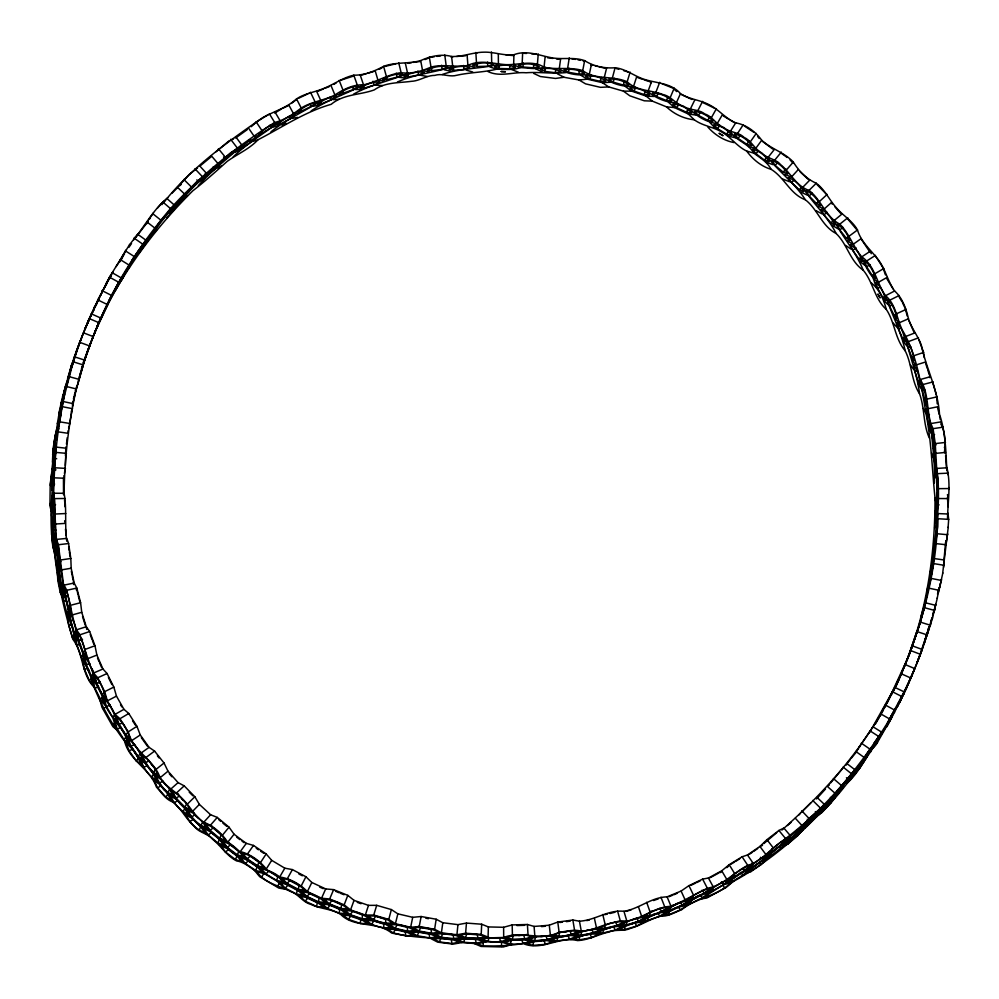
<?xml version="1.0" encoding="UTF-8"?>
<svg xmlns="http://www.w3.org/2000/svg" width="999" height="999" viewBox="0 0 999 999"><rect width="100%" height="100%" fill="white"/><g stroke="black" fill="none" stroke-linecap="round" stroke-linejoin="round"><path stroke-width="1.5" d="M612.724 922.664C602.035 924.987 592.519 930.731 581.306 931.23C573.938 928.933 566.52 931.68 559.103 932.167C541.383 941.645 521.84 930.106 503.683 937.474C466.208 938.423 428.583 940.833 391.683 933.066C376.748 920.753 354.345 928.471 340.447 914.197C331.044 908.715 320.217 908.965 310.701 904.32C302.572 902.159 298.576 894.043 290.622 891.545C279.108 885.626 264.797 883.303 256.893 871.79C250.237 867.856 244.53 862.037 236.576 860.926C226.661 855.756 221.266 846.153 212.799 839.46C207.717 833.253 199.076 832.854 194.231 826.373C186.114 819.168 181.643 808.99 172.964 802.11C165.547 799.487 161.551 792.494 156.406 787.037C149.95 768.606 129.196 760.651 124.6 741.171C111.876 724.412 102.098 706.605 94.018 687.112C81.119 674.125 83.691 653.358 72.777 639.16C62.213 603.046 53.734 566.695 53.197 528.721C53.471 490.484 53.784 451.923 61.039 414.26M63.049 599.65C56.818 564.485 55.994 528.733 53.784 493.231L64.098 493.294C66.958 509.103 64.548 525.299 66.758 541.208M936.338 504.82L936.7 518.643L937.599 506.718L936.937 498.101L936.338 504.82L939.085 504.87M165.122 200.762C192.32 167.083 227.447 141.945 262.675 117.682C273.851 111.339 286.738 107.917 296.516 98.913C304.97 93.344 314.747 92.258 323.801 88.399C334.041 84.403 342.844 77.597 353.796 75.187C364.26 75.387 374.488 71.204 383.604 66.359C395.741 61.776 408.341 64.123 420.704 60.589C430.169 56.281 441.371 53.596 451.598 56.481C462.674 56.955 472.764 52.298 483.653 52.185C493.906 51.723 503.459 55.944 513.936 54.708C527.147 49.6 540.047 55.932 552.847 57.967C563.486 59.578 574.125 56.893 584.64 60.627C593.506 66.346 604.645 68.606 615.097 67.745C626.023 68.943 634.04 76.061 644.08 79.271C656.38 83.367 671.166 82.78 680.469 93.606C689.535 99.55 700.311 99.838 709.527 104.945C719.093 109.778 725.611 118.606 735.726 122.865C746.216 124.713 755.606 131.668 761.713 140.247C771.403 149.238 784.302 152.235 793.318 162.075C798.813 170.929 806.58 179.121 816.283 183.229C825.236 189.972 829.395 200.25 836.775 208.242C843.356 215.946 852.372 220.754 857.492 229.97C861.325 243.082 872.489 251.211 879.794 261.85C885.826 271.016 888.186 281.918 894.629 290.971C902.459 298.027 906.168 308.716 908.478 318.756C911.463 328.321 917.931 335.814 921.278 345.067C926.223 368.619 938.036 389.91 939.51 414.285C945.628 432.417 945.903 451.635 946.84 470.641M54.645 554.083C48.726 528.533 51.561 501.461 53.209 475.399L53.621 485.976M64.098 493.294C64.598 456.918 68.856 420.766 77.148 385.302M545.092 57.043L544.068 67.17C532.342 59.778 518.643 65.097 506.018 64.648C493.394 63.874 480.282 59.266 467.919 65.41C455.432 67.707 443.381 63.736 431.006 67.095C421.753 71.179 411.251 74.201 401.111 72.665C387.724 74.376 376.598 82.068 363.511 84.84C353.209 84.353 343.319 89.423 334.915 94.967C323.976 100.574 311.763 101.448 301.248 108.029C293.244 114.086 284.54 120.105 274.675 122.465C236.338 146.653 201.011 174.937 170.479 208.591C140.31 244.256 114.448 283.816 96.878 327.285C119.493 275.899 153.184 230.145 192.832 190.797C204.708 181.568 215.946 171.478 227.173 161.388C237.35 154.071 249.263 149.113 258.067 139.723C282.267 127.285 304.782 111.826 331.193 104.321C343.631 93.931 359.94 95.142 374.338 89.873C385.377 82.005 398.851 83.067 411.351 81.319C419.68 81.019 426.436 75.312 434.815 75.387C442.195 72.952 449.188 77.373 456.605 75.3C469.817 72.328 483.366 72.452 496.528 69.206C504.532 69.156 512.624 70.479 520.329 67.595C528.284 67.932 536.276 69.73 544.068 67.17C557.017 70.205 569.954 66.521 582.729 70.617C595.866 80.395 612.874 75.275 627.172 81.806C637.062 91.321 651.398 89.922 663.174 94.593C671.228 96.241 675.374 104.071 683.279 106.056C689.809 110.802 698.376 108.841 704.745 113.923C712.612 116.446 716.096 124.638 723.788 127.497C729.72 132.855 738.348 131.743 744.08 137.412C751.673 140.809 754.482 149.276 761.85 152.972C767.145 158.841 775.711 158.641 780.768 164.798C790.621 172.765 796.178 186.101 809.028 190.397C821.428 199.862 825.536 216.87 839.834 224.138C849.375 233.654 853.084 246.678 861.762 256.855C875.074 265.859 876.635 283.266 885.539 295.704C895.841 304.208 896.752 318.431 902.159 329.77C917.045 354.882 921.278 384.902 925.961 413.461C931.418 441.346 932.104 469.867 935.014 498.014C935.139 552.971 927.184 608.453 907.042 659.952L916.795 631.543M934.39 482.954C935.276 463.074 932.042 443.369 930.818 423.576C926.622 409.041 928.683 392.619 920.266 379.52L930.169 376.773M941.095 424.712L940.971 421.865L930.818 423.576L933.054 428.671L935.264 443.593L936.662 468.431L936.875 493.331L934.664 528.109M948.039 506.743L947.452 497.265M499.225 68.506L494.655 66.883C501.323 64.773 509.053 64.273 515.472 67.37L509.69 68.756L499.225 68.506L499.238 65.784M383.791 927.896L383.828 924.063L373.039 920.691L366.333 920.616C372.964 926.135 382.13 928.546 390.659 927.634L385.302 924.112L373.139 920.603M385.651 923.226L385.689 919.392L374.9 916.008L368.194 915.933C374.825 921.465 383.991 923.875 392.52 922.951L387.162 919.442L375 915.933M76.224 644.155L64.91 594.967L58.367 544.73L56.506 539.398L66.771 538.399L68.606 543.543L70.817 558.466L71.191 568.244L74.188 583.041L76.811 588.061L80.594 602.697L81.743 612.3L86.289 626.723L89.685 631.543L94.98 645.716L96.891 655.082L102.934 668.98L107.068 673.513L113.836 687.087L116.471 696.116L123.938 709.327L128.784 713.498L136.938 726.323L140.26 734.964L149.076 747.352L154.583 751.086L164.036 763.011L167.994 771.191L178.072 782.617L184.191 785.851L194.842 796.752L199.388 804.395L210.602 814.734L217.27 817.419L229.021 827.172L234.078 834.227L240.16 838.848L246.316 843.356L253.484 845.429L266.171 853.933L271.703 860.351L284.815 868.181L292.407 869.592L305.919 876.747L311.825 882.479L325.686 888.923L333.629 889.634L347.802 895.354L354.033 900.374L368.481 905.369L376.698 905.331L391.383 909.577L397.852 913.835L412.724 917.319L421.141 916.52L436.176 919.23L442.794 922.726L457.942 924.649L466.458 923.076L481.68 924.225L488.374 926.935L503.621 927.284L512.175 924.924L527.41 924.487L534.09 926.423L541.695 925.873L549.275 925.199L557.779 922.052L572.864 920.042L579.445 921.19L581.306 931.23C565.746 936.5 549.462 939.959 533.016 941.258C516.858 945.678 499.875 946.065 483.179 946.053L483.241 940.958M501.498 946.478L501.548 941.383M509.69 68.756L509.727 66.034M51.936 490.197L54.321 457.092L55.944 447.09L66.221 448.214L65.522 452.435M624.737 929.607L636.788 926.036L643.531 922.214C635.039 921.902 626.785 925.374 619.417 929.37L624.737 929.607L624.825 925.761C654.033 917.269 680.331 901.885 707.354 888.223C723.164 885.601 733.89 872.314 747.764 865.359C760.539 861.737 768.943 850.624 779.382 843.181C822.477 812.187 857.267 770.429 885.738 725.624M626.598 924.924L638.648 921.353L645.391 917.544C636.9 917.232 628.646 920.703 621.278 924.687L626.598 924.924L626.685 921.09C642.394 918.693 654.932 906.742 671.028 906.33L667.095 896.852C651.41 897.152 639.21 908.865 623.95 911.3C608.204 909.515 594.954 920.466 579.445 921.19M51.636 534.415L51.936 526.298L53.147 530.631L54.296 551.148L52.81 546.84L51.636 534.415L54.058 534.715M53.496 529.732L53.796 521.615L55.007 525.949L56.156 546.478L54.67 542.17L53.496 529.732L55.919 530.044M946.602 468.668L945.603 455.569M68.057 430.731L67.982 433.279L57.755 431.805L57.93 426.523L62.413 404.358L61.975 408.579M68.731 426.698L68.681 428.583L69.156 426.198M488.374 926.935L488.074 937.112L481.206 934.39L465.621 933.228L456.918 934.777L441.421 932.804L432.754 933.953L417.37 931.193L408.778 931.942L393.544 928.383L385.052 928.745M513.936 54.708L513.636 64.885L520.329 67.595M911.862 647.414L910.576 650.799L917.232 631.405L908.903 655.282C920.229 625.711 928.383 594.605 932.167 563.211C935.601 531.88 941.458 499.75 936.662 468.431L946.952 467.782C950.986 484.265 947.826 501.535 947.527 518.294M932.579 617.857L927.172 634.902L917.344 631.705C929.632 593.606 937.499 553.546 937.736 513.573L948.051 513.998L948.688 519.355L948.088 527.497M54.92 444.118L57.492 423.164M943.83 562.924L943.668 567.182M942.656 573.339L948.263 527.047M481.206 934.39L481.68 924.225M522.19 62.925L522.664 52.747M53.347 517.657L52.997 525.774L51.536 515.209L51.96 500.849L53.034 511.426M65.41 465.497L65.784 452.997L65.397 455.344M52.935 485.452L50.362 485.389L52.073 469.006M53.584 470.554L55.682 450.012L54.071 474.887L53.584 470.554L55.981 469.842M58.354 424.637L58.179 428.896L64.635 393.968M360.389 923.463L348.426 919.33L343.244 915.246C351.785 915.196 360.527 918.106 367.17 923.513L360.389 923.463L360.614 919.629L350.637 916.183L348.589 914.597M362.25 918.793L350.287 914.659L345.105 910.576C353.646 910.514 362.387 913.436 369.031 918.83L362.25 918.793L362.475 914.959L351.873 911.026M523.014 67.02L518.456 65.135C525.224 63.287 532.979 63.262 539.235 66.683L533.466 67.807L523.014 67.02L523.251 62.949M53.184 504.295L53.821 496.178L54.695 500.524L54.858 521.103L53.709 516.77L53.184 504.295L55.582 504.72M948.7 489.435L948.825 487.524M533.466 67.807L533.653 65.097M51.886 469.455L55.107 443.668M53.571 465.222L53.821 454.695L52.522 462.787L54.845 463.449M603.059 932.991L615.297 930.044L622.127 926.548C613.648 925.711 605.182 928.733 597.652 932.442L603.059 932.991L603.334 929.157L602.697 929.095M604.919 928.321L617.157 925.374L623.988 921.877C615.509 921.041 607.042 924.063 599.512 927.759L604.919 928.321L605.194 924.487M71.978 410.139L69.406 425M465.621 933.228L466.458 923.076M537.412 64.061L538.249 53.921M60.115 413.261L60.552 409.041M53.609 492.207L52.922 500.337L52.098 495.991M63.511 494.792L63.449 477.847M457.942 924.649L456.918 934.777L463.761 937.899M66.458 444.093L67.233 437.662M339.235 913.211L327.497 908.466L322.427 904.07C330.981 904.407 339.51 907.866 345.904 913.561L339.235 913.211L339.648 909.377L329.233 904.907M341.096 908.528L329.358 903.795L324.288 899.4C332.842 899.724 341.371 903.183 347.764 908.878L341.096 908.528L341.508 904.707L331.094 900.236M927.047 592.832L927.596 587.799M929.457 583.129L928.908 588.161L939.023 590.334L942.831 572.889M947.701 514.885L947.914 512.974M54.033 442.17L55.657 434.115L52.722 458.841L53.247 448.339M57.318 423.613L61.089 402.872M58.941 428.833L56.493 429.308L56.319 433.578L62.949 398.201M939.31 587.737L937.199 598.301M939.959 584.24L939.597 587.462L941.545 579.457M544.892 71.391L540.347 69.231C547.202 67.657 554.957 68.119 561.026 71.866L555.294 72.715L544.892 71.391L545.342 67.345M64.46 473.489L65.185 467.807M947.639 519.418L947.939 516.933L948.201 519.143M555.294 72.715L555.781 68.669M579.22 939.872L591.608 937.574L598.526 934.39C590.097 933.041 581.43 935.588 573.763 938.998L579.22 939.872L579.695 936.063L582.017 935.651M581.081 935.201L593.468 932.891L600.387 929.719C591.957 928.371 583.291 930.906 575.624 934.327L581.081 935.201L581.555 931.38L585.039 930.768M56.606 439.885L57.517 429.433L55.894 437.487M53.222 471.441L52.21 479.557L51.723 475.224M442.794 922.726L441.421 932.804L434.615 929.282L419.23 926.51L410.639 927.272L395.404 923.713L386.913 924.075L371.878 919.729L363.486 919.717L348.701 914.609L340.447 914.197M560.601 59.016L559.228 69.093C568.106 74.338 579.133 75.862 589.285 74.5L591.371 64.548M59.765 408.953L59.266 413.161L64.81 388.898M61.626 404.283L61.126 408.491L71.291 369.28M938.523 592.22L939.023 588.011L937.512 594.118M51.636 473.926L50.2 483.891L49.95 505.869L51.211 511.188M947.626 533.703L946.328 541.808M434.615 929.282L436.176 919.23M567.694 67.92L569.255 57.867M316.646 906.493L305.17 901.16L300.237 896.478C308.778 897.202 317.07 901.185 323.189 907.154L316.646 906.493L317.245 902.696L307.667 898.238L305.719 896.428M318.506 901.822L307.03 896.478L302.098 891.795C310.639 892.519 318.931 896.503 325.05 902.472L318.506 901.822L319.106 898.026L309.528 893.568L307.58 891.745M65.897 388.361L66.671 384.215M568.506 72.265L563.998 69.83C570.916 68.531 578.633 69.493 584.515 73.526L578.821 74.113L568.506 72.265L569.168 68.244M564.797 936.338L558.541 937.112L551.51 939.697L557.03 940.896L557.679 937.099L561.201 936.662M558.891 936.213L559.54 932.429L572.889 930.768L578.371 931.705C570.716 935.214 561.65 937.437 553.371 935.027L560.402 932.429L566.658 931.655M55.932 446.078L54.583 454.17L54.421 449.862M578.821 74.113L579.532 70.105M65.622 449.712L66.184 446.615M77.972 382.592L77.622 384.415L83.242 364.685L81.456 370.13M62.775 398.651L65.534 386.051L72.103 364.385M65.285 388.324L66.096 384.19M69.618 373.514L66.421 386.488L76.448 389.011L84.678 360.115L74.838 356.918L72.877 363.761M67.145 383.641L67.957 379.52M419.23 926.51L421.141 916.52M582.729 70.617L584.64 60.627M933.491 612.275L933.89 610.164M943.905 560.914L945.566 542.332M932.404 618.306L937.374 597.852M56.069 431.206L53.059 448.788L52.46 461.775M55.894 436.476L57.93 426.523M930.156 572.989L932.167 563.211M932.017 568.319L934.028 558.541L944.255 560.014L943.668 562.862M296.416 894.018L285.227 888.086L280.457 883.116C288.948 884.24 296.99 888.735 302.822 894.954L296.416 894.018L297.202 890.246L287.862 885.301L285.976 883.366M298.276 889.335L287.088 883.416L282.317 878.446C290.809 879.57 298.851 884.065 304.683 890.284L298.276 889.335L299.063 885.564L289.722 880.631L287.837 878.695M412.724 917.319L410.639 927.272L417.37 931.193M72.328 404.033L72.865 401.511M934.053 612.3L934.864 608.179L933.466 613.011M590.059 78.971L585.601 76.274C592.582 75.275 600.237 76.711 605.918 81.019L600.274 81.356L590.059 78.971L590.946 75M534.315 941.607L527.272 943.868L532.817 945.379L533.653 941.632L540.609 941.145M536.176 936.925L529.133 939.185L534.677 940.708L535.514 936.95L542.469 936.475M58.604 417.033L59.053 415.147M600.274 81.356L601.198 77.398M60.914 403.321L65.534 386.051M73.439 399.001L74.038 396.491M58.691 416.046L61.139 406.156M60.552 411.363L62.999 401.486L73.102 403.658L72.415 406.431M397.852 913.835L395.404 923.713L388.773 919.392L373.738 915.059L365.347 915.034L350.562 909.927L342.307 909.527L327.797 903.658L319.692 902.884L305.507 896.29L297.565 895.141M606.605 68.107L604.17 77.984C612.499 84.053 623.276 86.925 633.528 86.451L636.663 76.786M927.272 632.729L926.185 636.788M929.132 628.059L924.562 642.644M71.291 411.85L71.878 409.528M276.735 880.456L265.871 873.963L261.263 868.718C269.705 870.241 277.435 875.224 282.992 881.692L276.735 880.456L277.71 876.722L268.082 870.691M72.502 405.157L76.199 388.711L75.524 391.021M388.773 919.392L391.383 909.577M612.487 77.572L615.097 67.745M67.57 378.633L71.766 364.423M72.977 361.588L69.256 374.413M72.49 363.786L79.833 342.37L89.548 345.916L93.107 336.538L83.454 332.829L71.116 366.258M74.338 395.229L74.9 393.194M78.309 381.056L81.131 371.141M924.674 641.42L926.348 635.839M927.671 632.704L926.535 636.75M62.537 396.815L63.049 394.942M64.398 392.145L64.91 390.272M510.364 943.993L511.388 940.284L524.487 939.847L530.044 941.42C522.102 944.342 512.774 945.466 504.807 942.144L511.875 940.209L518.181 940.084M513.736 935.539L506.668 937.462L512.225 939.322L513.249 935.601L520.042 935.414M930.544 622.976L931.78 618.481M930.718 622.539L932.129 617.594M935.239 606.231L935.763 604.345M613.236 82.155L608.841 79.208C615.871 78.496 623.426 80.42 628.883 84.99L623.314 85.065L613.236 82.155L614.323 78.234M64.56 391.158L67.395 381.381M75.387 390.946L76.985 385.452M623.314 85.065L624.45 81.156M920.916 617.095L923.713 607.479M922.776 612.424L925.574 602.809L935.601 605.332L932.754 615.122M69.431 373.963L77.273 349.613M71.116 369.73L73.464 361.913L83.354 364.947M79.371 376.835L81.069 371.066M926.685 634.59L928.858 627.21M927.721 631.243L929.033 626.76M930.106 624.475L928.196 630.806M930.893 622.09L922.701 647.327M67.033 382.267L67.607 380.407M68.894 377.597L69.468 375.736M373.738 915.059L376.698 905.331M627.172 81.806L630.132 72.09M932.542 616.083L933.116 614.223M255.819 870.529L245.304 863.486L240.871 857.966C249.226 859.914 256.631 865.359 261.9 872.04L255.819 870.529L256.968 866.845L248.189 860.976L246.441 858.828M257.68 865.846L247.165 858.815L242.732 853.296C251.086 855.244 258.491 860.688 263.761 867.369L257.68 865.846L258.828 862.174L249.513 855.644M71.366 367.545L71.965 365.696M930.057 626.123L930.643 624.275M368.481 905.369L365.347 915.034L371.878 919.729M487.887 941.395L489.085 937.724L502.022 937.899L507.579 939.797C499.512 942.419 490.109 942.956 482.317 939.21L489.385 937.611M77.31 348.876L86.276 325.674M79.171 344.205L79.483 343.256M918.818 657.904L919.13 656.967M920.991 652.297L920.678 653.234L923.064 646.428M69.743 371.266L75.412 354.295M81.456 368.868L82.817 364.797M81.493 369.63L91.246 341.208L83.329 362.35M915.484 636.375L918.655 626.873M921.503 650.099L926.223 635.963M634.24 91.159L629.919 87.949C636.987 87.55 644.405 89.947 649.637 94.755L644.155 94.58L634.24 91.159L635.539 87.3M72.627 362.475L73.264 360.639M74.488 357.804L75.125 355.969M644.155 94.58L645.504 90.747M925.024 640.534L925.673 638.686M73.551 358.966L79.733 342.182M87.687 350.587L83.292 363.374L95.867 329.545M84.078 361.613L89.585 345.704L88.299 349.076M921.203 651.111L916.695 663.661L922.489 648.513M924.737 642.207L919.704 656.131M91.221 341.471L98.901 322.452L92.52 338.037M910.788 650.349L903.108 669.367L909.59 653.546M78.996 344.293L82.305 335.689M917.731 660.913L920.316 654.12M75.799 352.659L76.473 350.824M77.66 347.977L78.334 346.154M354.033 900.374L350.562 909.927L344.168 904.844L329.658 898.988L321.553 898.213L307.367 891.608L299.425 890.471L285.602 883.153L277.847 881.655L264.423 873.638L256.88 871.79M651.448 81.893L647.976 91.446C655.694 98.252 666.046 102.447 676.323 102.897L680.469 93.606M235.552 859.59L225.424 852.022L221.191 846.24C229.433 848.613 236.476 854.495 241.458 861.375L235.552 859.59L236.875 855.981L228.421 849.662L226.748 847.414M237.412 854.919L227.285 847.352L223.052 841.57C231.293 843.93 238.336 849.812 243.319 856.692L237.412 854.919L238.736 851.298L230.282 844.992L228.609 842.731M918.556 658.99L922.177 649.45L912.462 645.903M347.802 895.354L344.168 904.844L341.508 904.707M656.068 91.783L659.715 82.293M463.573 942.257L476.173 943.193L483.241 941.645C475.462 938.011 466.308 937.899 458.029 939.747L463.573 942.257L464.947 938.66L475.462 939.447L478.234 938.86M465.434 937.574L466.808 933.978L477.322 934.764L478.034 938.523L485.102 936.962C477.322 933.341 468.169 933.228 459.89 935.076L465.434 937.574L478.034 938.523M80.082 341.283L80.444 340.372M917.844 660.801L918.206 659.877M904.295 666.945L910.763 650.611L920.416 654.32L913.885 670.816M656.73 96.603L652.509 93.144C659.59 93.057 666.845 95.916 671.852 100.961L666.47 100.537L656.73 96.603L658.241 92.82M85.115 328.833L85.852 327.035M86.613 325.05L87.712 322.352M666.47 100.537L668.006 96.766M912.449 674.138L913.536 671.44M914.31 669.467L915.047 667.657M84.59 329.907L89.211 318.569L98.739 322.615L100.812 318.069L91.359 313.861L88.474 320.379M82.555 335.027L94.543 306.868M94.006 334.228L98.739 322.615M92.145 338.898L98.951 322.739M887.075 703.071L908.016 657.592M906.155 662.275L899.862 677.297M912.799 673.251L917.606 661.463M903.745 694.305L914.06 670.379M217.869 843.006L208.142 834.939L204.121 828.908C212.238 831.692 218.893 837.986 223.576 845.054L217.869 843.006L219.368 839.46L210.777 832.005M219.73 838.336L210.002 830.256L205.981 824.225C214.098 827.022 220.754 833.303 225.437 840.371L219.73 838.336L221.229 834.789L213.124 828.046L211.526 825.698M911.288 677.035L911.675 676.123M329.658 898.988L333.629 889.634M670.242 97.515L674.213 88.162M898.051 681.793L903.271 669.205L901.21 673.751L910.663 677.959L913.148 672.352M90.996 314.76L91.783 312.974M89.136 319.43L90.285 316.758M441.208 937.237L453.758 938.835L460.801 937.599C453.221 933.578 444.068 932.904 435.714 934.415L441.208 937.237L442.769 933.715L453.234 935.039L455.994 934.589M439.348 941.907L440.909 938.386L451.373 939.722L451.898 943.506L458.941 942.269C451.361 938.248 442.207 937.574 433.853 939.085L439.348 941.907L451.898 943.506M909.152 681.743L901.086 698.476M906.505 688.199L907.292 686.413M100.212 319.555L107.467 304.358L98.776 322.939M325.686 888.923L321.553 898.213L327.797 903.658M87 324.138L89.848 317.645M909.964 679.944L911.625 675.936M910.938 677.921L908.016 684.415M95.017 331.968L107.742 304.757M897.052 683.353L901.373 673.563L892.694 692.132L893.568 690.571M92.87 311.101L85.489 327.922L88.424 321.428M96.366 303.721L92.507 311.988M87.637 323.214L90.36 317.195M93.694 310.165L94.505 308.391M896.228 685.264L899.35 678.433M896.24 685.838L897.489 683.104M903.795 692.782L904.607 691.008M907.292 685.401L910.663 677.959M902.746 695.679L899.225 703.146L901.235 699.462M905.431 690.072L914.659 668.568L905.131 664.535M676.935 107.83L672.814 104.121C679.907 104.346 686.95 107.667 691.733 112.912L686.45 112.25L676.935 107.83L678.646 104.133M129.67 244.43L109.478 277.16L94.368 307.317M95.042 307.255L96.666 303.833M105.307 309.128L121.329 277.959L112.363 272.814L103.946 288.586M686.45 112.25L688.199 108.566M896.215 707.916L907.467 684.952M894.355 712.587L905.606 689.622M90.822 316.221L94.143 309.29M892.981 692.045L895.579 686.613M903.92 693.855L897.914 705.781M894.28 689.173L896.515 684.515M200.949 825.499L202.635 822.027L193.169 813.149L187.874 810.664C191.87 818.144 198.239 825.062 206.443 827.784L202.46 821.715M199.088 830.169L200.774 826.697L191.308 817.831L186.014 815.334C190.01 822.814 196.378 829.744 204.583 832.454L200.599 826.385L195.916 822.14M909.877 679.732L910.301 678.845M101.886 291.608L102.735 289.86M100.025 296.291L103.047 290.409M311.825 882.479L307.367 891.608C300.075 884.053 290.147 878.521 279.708 876.972C271.366 870.191 260.789 868.793 252.21 862.824C243.144 857.005 237.425 847.564 227.772 842.219C221.915 833.578 213.661 825.861 203.746 822.264C194.43 816.033 189.86 805.956 182.093 798.388C175.087 790.983 165.747 786.688 160.127 777.697C153.671 759.265 132.917 751.298 128.322 731.817L136.938 726.323M694.655 100.212L690.184 109.341C697.24 116.796 706.98 122.228 717.195 123.639L722.302 114.848M899.275 701.96L900.124 700.212M897.414 706.63L898.263 704.882M891.145 694.917L887.362 702.334M892.219 716.508L876.335 744.367L872.964 748.338M419.018 931.018L431.468 933.266L438.461 932.354C431.106 927.959 422.003 926.71 413.561 927.871L419.018 931.018L420.741 927.572L431.131 929.445L433.866 929.12M417.157 935.701L429.607 937.936L436.6 937.025C429.245 932.629 420.142 931.393 411.7 932.554L417.157 935.701L418.881 932.254L429.27 934.115L432.005 933.79M894.917 709.153L891.108 716.458L893.406 712.936M892.169 715.559L893.056 713.823M886.862 726.81L894.53 712.15M301.286 885.788L305.919 876.747M697.964 110.402L702.584 101.349M97.053 301.698L99.063 298.014M104.121 288.137L96.004 304.608L98.514 300.075M114.823 291.496L132.23 261.114L146.004 240.235L137.612 234.203L129.495 244.88M900.773 698.176L904.145 691.882L894.842 687.362L870.067 731.668M879.994 715.958L881.118 713.798L872.302 728.234M880.156 716.008L883.478 709.665L880.693 713.86L889.659 719.005L896.39 707.467M897.901 703.683L901.635 696.428L892.407 691.745M896.041 708.366L900.973 699.188M107.979 280.944L110.901 275.362L105.619 284.353M698.526 115.447L694.505 111.488C701.598 112.05 708.416 115.809 712.949 121.254L707.791 120.355L698.526 115.447L700.424 111.838M898.076 703.234L885.564 726.073M883.878 730.306L892.532 714.66M707.791 120.355L709.727 116.771M112 273.701L112.924 271.99M120.729 279.458L129.645 265.147L119.031 282.705M887.224 724.5L891.083 717.22L888.735 720.716M103.759 289.023L107.268 282.729M186.363 803.308L190.122 809.615L184.852 807.092L186.701 803.708L181.905 798.825M182.992 811.762L184.84 808.378L175.674 798.95L170.604 796.24C174.313 803.845 180.22 811.138 188.262 814.285L184.503 807.979L180.045 803.508M879.432 717.032L875.286 724.263M884.19 708.353L885.626 705.719M884.889 706.855L886.75 703.458M892.719 691.608L883.054 709.702L884.053 708.204M95.654 305.507L97.203 302.697M899.774 701.098L902.284 696.565M109.603 300.075L107.168 304.458L97.865 299.937L101.236 293.644M891.158 695.329L892.369 693.131M287.462 878.471L292.407 869.592M711.463 117.557L716.42 108.666M882.292 731.368L878.196 738.511L880.781 735.152M395.179 928.296L407.505 931.168L414.448 930.581C407.305 925.836 398.289 924.025 389.797 924.824L395.179 928.296L397.065 924.937L407.355 927.334L410.065 927.134M393.319 932.966L405.644 935.851L412.587 935.264C405.444 930.506 396.428 928.695 387.937 929.507L393.319 932.966L395.204 929.607L405.494 932.017L408.204 931.817M869.13 732.829L870.341 730.719L858.803 747.689L860.052 746.34M119.905 261.8L122.552 257.492M524.3 944.018C542.182 950.798 559.515 936.088 577.584 940.583C588.798 940.084 598.314 934.34 609.003 932.017C616.033 928.933 623.676 931.755 630.606 928.321C641.183 925.349 650.199 918.768 660.988 916.12C668.481 916.607 674.862 912.224 681.63 909.739C696.453 897.577 717.032 896.478 730.856 882.791C762.699 865.783 791.096 842.931 816.345 817.045C842.969 793.243 862.774 762.324 881.692 732.18L872.914 726.723C848.101 765.821 816.433 799.537 781.905 830.069M870.479 752.06L884.053 729.857M284.815 868.181L279.708 876.972L285.602 883.153M98.876 299.176L99.376 298.326M126.036 250.062L121.903 257.18L124.538 253.846M717.694 128.784L713.81 124.6C720.866 125.487 727.422 129.67 731.718 135.29L726.698 134.166L717.694 128.784L719.779 125.287M875.973 741.758L876.972 740.097M874.113 746.44L878.246 739.322L864.247 759.914L867.107 756.73M261.538 877.222L264.173 872.876L266.171 874.075M277.297 886.637L279.932 882.292M167.77 792.507L169.768 789.222L160.926 779.257L156.106 776.335C159.503 784.065 164.947 791.67 172.79 795.254L169.268 788.723M167.407 793.393L170.929 799.937L165.909 797.177L167.907 793.893L163.199 788.698M726.698 134.166L728.82 130.694M870.479 748.276L866.108 755.232L872.514 746.94M116.096 266.633L121.291 258.828M891.545 717.607L889.247 721.141M138.824 253.359L158.891 224.738L174.575 205.319L166.858 198.451C154.233 209.003 146.016 223.739 136.064 236.651M271.703 860.351L266.283 868.955C259.703 860.813 250.537 854.12 240.297 851.573L246.316 843.356M735.726 122.865L730.319 131.468C736.126 140.984 748.526 143.169 753.833 153.134C760.214 157.904 767.357 162 771.141 169.331C784.515 177.46 790.122 194.181 805.306 199.75C817.706 209.216 821.815 226.211 836.113 233.479C847.377 244.193 850.037 261.276 863.211 270.18C873.188 282.018 874.5 298.988 886.313 309.415C894.867 322.24 894.954 338.973 905.169 350.774C912.149 364.435 911.163 380.819 919.555 393.806C924.874 408.116 922.951 424.088 929.332 438.024M373.489 919.717L375.537 916.458M371.628 924.387L373.676 921.128M133.891 239.772L135.901 236.588L133.704 238.998M135.926 237.213L148.189 221.328M870.653 751.623C863.248 762.237 857.13 774.063 847.464 782.891M861.837 763.024L866.245 756.093L851.16 775.923L858.104 768.019M859.977 767.707L864.385 760.776L849.3 780.594L859.977 767.707L857.804 766.683M260.602 862.437L266.171 853.933M737.699 133.217L743.268 124.7M109.078 279.283L110.265 277.485M887.799 723.688L890.671 719.342M116.683 286.825L119.468 282.63M846.29 765.059L847.464 763.311M874.025 743.156L880.107 734.652M738.136 138.474L734.39 134.053C741.408 135.29 747.677 139.872 751.723 145.654L746.852 144.306L738.136 138.474L740.409 135.09M153.446 772.452L155.607 769.267L147.115 758.79L142.557 755.669C145.642 763.498 150.599 771.403 158.217 775.411L154.945 768.668L150.986 763.76M151.586 777.122L153.746 773.938L145.255 763.473L140.697 760.339C143.781 768.169 148.739 776.073 156.356 780.082L153.084 773.338L149.126 768.443M746.852 144.306L749.15 140.946M146.853 223.664L148.277 221.603M842.706 788.361L835.251 795.853L855.082 769.879L846.902 763.548M128.871 247.377L131.531 243.544M110.852 276.586L111.426 275.774M350.287 914.659L352.497 911.513M348.426 919.33L350.637 916.183M247.615 853.745L253.484 845.429M750.399 141.708L756.268 133.404M153.459 212.924L148.776 219.655L150.387 218.144M848.563 778.895L853.233 772.165L837.112 791.171L848.563 778.895L846.428 777.759M761.713 140.247L755.694 148.464L748.538 146.391M851.26 758.291L856.692 751.673M166.758 217.944L189.286 191.371L206.718 173.589L199.763 165.971M830.644 782.916L842.532 768.568M161.9 204.645L164.897 200.649L163.162 202.048M756.068 153.821L752.472 149.176C759.415 150.762 765.371 155.719 769.168 161.651L764.46 160.09L756.068 153.821L758.516 150.562M816.345 817.045L844.392 784.128M138.212 756.318L130.906 746.053L128.122 738.96C135.102 743.843 139.56 751.698 142.732 759.477L138.212 756.318L140.522 753.246L134.078 743.83M136.351 760.988L129.046 750.736L126.261 743.631C133.242 748.526 137.7 756.368 140.871 764.148L136.351 760.988L138.661 757.916L132.218 748.513M764.46 160.09L766.945 156.855M166.508 199.35L167.682 197.827M830.606 803.346L835.539 796.827L818.418 814.959L822.052 812.412L830.606 803.346L828.533 802.097M329.358 903.795L331.705 900.748M327.497 908.466L329.845 905.431M848.039 762.424L850.461 759.327M123.539 255.507L120.317 259.64L129.096 265.097L132.23 261.114M876.61 740.983L879.832 736.85M127.235 269.767L130.37 265.784M234.078 834.227L227.772 842.219C217.532 839.322 209.103 831.28 203.746 822.264L210.602 814.734M774.237 149.6L767.931 157.592C779.545 172.39 795.304 183.616 805.306 199.75M816.495 798.95L825.536 788.973M874.749 745.654L877.522 742.257M781.742 847.764C796.116 833.466 811.75 820.379 824.575 804.57L817.107 797.452M222.565 835.052L229.021 827.172M774.862 159.977L781.305 152.098M125.824 734.802L119.068 724.188L116.558 716.92C123.227 722.215 127.223 730.269 130.07 738.149L125.824 734.802L128.284 731.855L124.088 725.299M123.963 739.485L117.208 728.858L114.698 721.59C121.366 726.885 125.362 734.939 128.209 742.819L123.963 739.485L126.423 736.525L122.228 729.969M775.149 165.434L771.715 160.577C778.571 162.512 784.203 167.832 787.749 173.888L783.204 172.128L775.149 165.434L777.759 162.3M817.332 812.949L822.502 806.655L809.802 817.781L804.432 823.875L808.291 821.565L817.332 812.949L815.309 811.6M815.471 817.632L820.641 811.338L807.941 822.452L802.572 828.546L806.43 826.235L815.471 817.632L813.448 816.27M198.776 181.855L203.159 176.811L196.204 182.243L188.262 190.996L198.776 181.855L196.853 179.87M783.204 172.128L785.863 169.031M801.21 812.349L810.726 802.834M307.03 896.478L309.528 893.568M305.17 901.16L307.667 898.238M157.442 208.129L162.3 202.747M210.552 825.074L217.27 817.419M786.6 169.73L793.318 162.075M198.326 185.652C211.476 170.704 227.497 158.791 242.083 145.379L235.964 137.1M798.863 815.009L800.424 813.236M798.276 169.555L791.408 177.085L784.739 174.4M867.956 753.708L864.397 757.617L856.006 751.585L858.603 748.763M799.462 831.043L804.857 824.987L791.483 835.389L785.888 841.233L789.972 839.172L799.462 831.043L797.502 829.582M862.537 762.299L866.096 758.391M797.602 835.726L802.996 829.669L789.622 840.059L784.028 845.916L788.111 843.843L797.602 835.726L795.641 834.252M112.612 717.319L106.418 706.368L104.196 698.95C110.514 704.632 114.036 712.861 116.583 720.828L112.612 717.319L115.21 714.485L107.38 700.848L104.67 691.658L97.74 677.759L93.531 673.064L90.372 665.983L79.945 634.802L76.498 629.82L74.101 622.452L66.771 590.297L64.111 585.102L74.188 583.041M140.684 248.676L144.143 244.917M214.797 169.231L219.355 164.398L212.038 169.43L203.734 177.785L214.797 169.231L212.987 167.158M791.62 182.63L788.361 177.585C795.104 179.857 800.374 185.502 803.671 191.683L799.312 189.723L791.62 182.63L794.405 179.645M287.088 883.416L289.722 880.631M285.227 888.086L287.862 885.301M799.312 189.723L802.135 186.776M171.915 193.257L177.085 188.137M215.909 151.848L229.295 140.647M744.043 874.712C759.49 861.712 776.485 850.511 790.534 835.888L783.853 828.046L778.92 830.456L766.957 839.659L759.927 846.44L747.489 854.994L742.082 856.78L729.208 864.684L721.728 870.803L708.428 878.021L702.622 879.12L688.948 885.638L681.106 891.058L667.095 896.852M830.394 797.427L832.467 798.676L837.399 792.157L820.279 810.289L828.233 803.246M199.388 804.395L192.258 811.688C182.392 807.716 175.05 798.75 170.442 789.385L178.072 782.617M809.752 180.132L802.622 187.425C812.974 203.371 827.497 216.358 836.113 233.479M782.629 843.556L788.248 837.749C780.656 841.308 774.412 847.214 768.431 852.984L772.714 851.173L782.629 843.556L780.743 841.995M780.768 848.226L786.388 842.419C778.795 845.978 772.552 851.897 766.57 857.654L770.853 855.856L780.768 848.226L778.883 846.665M102.31 694.567L96.703 683.316L94.78 675.749C100.712 681.805 103.759 690.184 105.994 698.226L102.31 694.567L104.133 692.769M100.449 699.238L94.843 687.999L92.919 680.419C98.851 686.488 101.898 694.854 104.133 702.909L100.449 699.238L103.184 696.54M187.587 803.908L194.842 796.752M809.028 190.397L816.283 183.229M763.823 843.606L776.76 832.654M233.192 156.843C247.477 143.094 264.698 133.117 280.282 121.016L275.075 112.163M809.14 196.029L806.081 190.784C812.686 193.419 817.594 199.363 820.629 205.657L816.458 203.509L809.14 196.029L812.087 193.194M265.871 873.963L268.644 871.315M816.458 203.509L818.443 201.636M849.325 778.209L853.221 774.55M235.614 137.999L247.302 129.608M158.891 224.738L155.107 228.272L146.94 221.94M153.247 232.942L157.03 229.42M763.161 859.789L768.98 854.245C761.138 857.254 754.582 862.899 748.376 868.431L752.859 866.882L763.161 859.789L760.439 857.292M761.3 864.472L767.12 858.915C759.277 861.925 752.722 867.569 746.515 873.101L750.998 871.565L761.3 864.472L759.477 862.799M250.999 142.083L255.894 137.675L247.902 141.833L238.911 149.363L242.47 147.964L250.999 142.083L249.425 139.835M176.686 792.756L184.191 785.851M819.692 201.286L827.197 194.38M91.246 675.936L86.239 664.435L84.615 656.73C90.135 663.161 92.707 671.628 94.63 679.745L91.246 675.936L93.144 674.238M89.386 680.619L84.378 669.105L82.755 661.413C88.274 667.832 90.847 676.311 92.77 684.427L89.386 680.619L91.284 678.908M848.201 779.794L851.373 776.847L846.702 783.578L844.567 782.442M831.568 202.435L823.938 209.203L817.831 205.969M251.174 126.736L257.193 121.453L267.857 114.91M703.633 897.577C720.042 885.988 738.149 876.822 753.308 863.486L747.489 854.994M791.295 822.202L787.374 825.574M200.699 165.447L211.126 156.818M823.963 214.922L821.103 209.49C827.547 212.487 832.067 218.706 834.852 225.087L830.881 222.765L823.963 214.922L827.06 212.25M247.165 858.815L250.05 856.305M245.304 863.486L248.189 860.976M744.829 870.366L750.836 865.084C742.794 867.532 735.926 872.889 729.495 878.183L734.153 876.91L744.829 870.366L743.094 868.606M742.969 875.049L748.975 869.767C740.933 872.214 734.065 877.559 727.634 882.854L732.292 881.593L742.969 875.049L740.359 872.402M733.628 881.13L726.148 887.487L706.743 898.039L700.724 899M271.079 127.622L276.111 123.439C269.305 124.95 263.636 129.67 258.529 134.216L262.238 133.042L271.079 127.622L269.618 125.3M830.881 222.765L834.003 220.13M167.994 771.191L160.127 777.697C150.774 772.664 144.605 762.936 140.759 753.283L149.076 747.352M841.882 214.123L834.015 220.629C843.006 237.587 856.056 252.21 863.211 270.18M726.797 867.644L728.583 866.17M270.954 131.818C286.263 119.38 304.458 111.438 320.916 100.762L316.658 91.433M83.154 652.16L78.771 640.421L77.46 632.604C82.517 639.372 84.628 647.914 86.239 656.093L83.154 652.16L85.14 650.561M81.294 656.842L76.911 645.092L75.599 637.287C80.657 644.043 82.767 652.597 84.378 660.776L81.294 656.842L83.279 655.232M839.36 789.959L835.152 793.368L827.447 786.5L829.482 784.864M833.291 798.039L837.499 794.642M168.619 213.262L172.715 209.99M156.056 769.38L164.036 763.011M839.834 224.138L847.814 217.77M274.713 113.062L281.668 108.854M723.963 884.602L730.157 879.595C721.94 881.48 714.76 886.513 708.129 891.558L712.949 890.584L723.963 884.602L721.49 881.83M227.285 847.352L230.282 844.992M225.424 852.022L228.421 849.662M225.25 159.166L238.199 148.214L230.532 152.822L221.865 160.777L225.25 159.166L223.539 157.018M289.935 118.856L295.092 114.897C288.174 115.946 282.242 120.392 276.948 124.75L280.806 123.814L289.935 118.856L288.586 116.458M839.759 229.932L837.1 224.325C843.356 227.672 847.477 234.128 850.012 240.597L846.253 238.112L839.759 229.932L842.994 227.422M846.253 238.112L848.426 236.463M291.321 103.434L296.154 99.813M660.988 916.12C678.221 906.031 697.19 898.988 713.336 887.05L708.428 878.021M146.378 757.18L154.583 751.086M849.287 236.051L857.492 229.97M74.351 632.642L70.592 620.691L69.593 612.787C74.176 619.867 75.837 628.458 77.123 636.675L74.351 632.642L76.411 631.131M72.49 637.312L68.731 625.362L67.732 617.457C72.315 624.537 73.976 633.129 75.262 641.358L72.49 637.312L74.55 635.814M704.345 893.106L710.701 888.386C702.347 889.709 694.892 894.392 688.061 899.187L693.031 898.501L704.345 893.106L702.01 890.196M702.484 897.776L708.84 893.069C700.486 894.392 693.031 899.075 686.201 903.858L691.171 903.183L702.484 897.776L700.149 894.879M311.213 106.443L316.496 102.735C309.515 103.322 303.296 107.467 297.852 111.626L301.835 110.926L311.213 106.443L310.002 103.996M861.25 238.536L852.934 244.468L847.427 240.734M210.002 830.256L213.124 828.046M208.142 834.939L211.264 832.729M753.521 851.473L757.692 848.538M852.771 250.337L850.324 244.58C856.355 248.264 860.077 254.932 862.362 261.488L858.815 258.841L852.771 250.337L856.118 248.002M181.368 183.878L179.508 185.165L189.161 174.525L197.577 167.944M180.819 184.902L177.435 187.25L184.902 194.368L189.286 191.371M818.206 812.374L822.714 809.252M311.201 110.864C327.41 99.825 346.316 94.018 363.511 84.84L360.264 75.125M183.042 199.051L187.425 196.041M858.815 258.841L861.076 257.305M749.15 854.407L752.422 852.209M668.568 910.851L682.317 905.194L688.811 900.773C680.369 901.548 672.627 905.856 665.609 910.376L670.716 910.002L670.429 906.18L673.701 904.857M680.456 909.877L686.95 905.456C678.508 906.218 670.766 910.526 663.748 915.059L668.855 914.672L680.456 909.877L678.246 906.842M140.26 734.964L131.731 740.609L126.461 736.5C129.096 748.001 139.398 755.306 142.657 766.52M68.581 608.079L65.447 595.953L64.773 587.974C68.831 595.329 70.055 603.945 71.029 612.212L68.581 608.079L70.704 606.68M66.721 612.749L63.586 600.636L62.912 592.644C66.97 600.012 68.194 608.616 69.168 616.883L66.721 612.749L69.893 610.651M331.156 99.8L336.551 96.329C329.52 96.441 323.052 100.275 317.432 104.246L321.541 103.771L331.156 99.8L330.07 97.278M191.671 816.932L194.88 814.884L198.726 818.481M189.81 821.615L193.019 819.555L192.557 818.805M866.932 260.826L875.561 255.319M735.451 861.488L739.772 858.778M333.753 84.428L336.276 82.855M866.657 266.758L864.435 260.839C870.241 264.885 873.551 271.716 875.574 278.346L872.264 275.562L866.657 266.758L870.141 264.598M872.264 275.562L874.6 274.138M652.797 914.834L661.638 911.5L668.256 907.392C659.777 907.604 651.76 911.513 644.58 915.771L649.787 915.696L655.731 913.648M659.777 916.183L666.395 912.062C657.916 912.287 649.899 916.195 642.719 920.454L647.926 920.379L659.777 916.183L657.717 913.036M353.409 89.56L358.903 86.339C351.86 86.014 345.167 89.498 339.385 93.257L343.594 93.032L353.409 89.56L352.472 86.988M730.931 864.197L734.327 862.162M62.125 587.887L59.64 575.624L59.278 567.582L61.139 571.84L64.248 592.095L62.125 587.887L64.298 586.588M60.265 592.557L57.78 580.307L57.418 572.265L59.278 576.523L62.388 596.765L60.265 592.557L62.438 591.271M807.042 823.014L802.247 825.848L795.304 818.231M800.386 830.519L805.182 827.684M123.938 709.327L115.035 714.372L119.967 718.706L128.784 713.498M875.087 273.639L883.903 268.444M200.187 180.981L204.857 178.259M353.496 94.193C370.479 84.653 389.835 81.031 407.604 73.414L405.407 63.436M182.979 799.974L177.535 794.28L172.465 791.57L176.024 798.064L179.333 796.178L177.909 793.643M174.163 802.734L177.472 800.848L176.049 798.313M886.975 277.447L878.071 282.492C870.104 276.049 865.234 266.333 861.762 256.855L870.279 251.211L871.253 253.721M718.231 873.313L710.227 877.646M877.696 288.486L875.698 282.43C881.23 286.813 884.127 293.793 885.901 300.474L882.816 297.565L877.696 288.486L880.082 287.175M374.213 85.115L379.795 82.155C372.764 81.394 365.846 84.503 359.927 88.049L364.223 88.087L374.213 85.115L373.002 81.206M103.122 708.616L106.493 706.78M112.1 724.487L115.472 722.652M882.816 297.565L885.226 296.266M282.767 108.267L288.324 105.669M58.716 562.774L56.893 550.412L56.868 542.332L58.392 546.628L60.527 567.045L58.716 562.774L60.964 561.6M56.856 567.457L55.032 555.094L55.007 547.002L56.531 551.311L58.666 571.715L56.856 567.457L59.103 566.271M116.471 696.116L107.38 700.848C99.55 693.793 95.842 683.104 93.531 673.064L102.934 668.98M894.629 290.971L885.539 295.704C891.57 314.248 901.135 331.568 905.169 350.774M379.333 69.268L381.943 67.92M608.453 927.971L618.418 925.461L626.848 921.103L623.95 911.3M616.558 930.131L624.987 925.786L618.418 925.461M159.428 783.041L162.812 781.318L166.259 785.301M164.398 789.972L159.066 783.94L154.246 781.006L157.567 787.724L160.951 786.001L159.628 783.378M783.603 843.094L788.673 840.571M104.67 691.658L113.836 687.087M890.034 300.062L899.2 295.492M223.089 161.363L218.169 163.774L211.488 155.931M397.227 77.135L402.872 74.438C395.891 73.239 388.773 75.961 382.704 79.283L387.088 79.583L397.227 77.135L396.216 73.177M216.308 168.456L221.229 166.034M696.74 882.579L700.187 880.893M298.788 98.164L307.842 93.844M695.441 897.164L698.975 895.454M889.547 306.119L887.786 299.937C893.031 304.645 895.516 311.738 897.027 318.469L894.192 315.434L889.547 306.119L892.007 304.932M894.192 315.434L896.665 314.273M397.39 82.018C414.985 74.038 434.515 72.602 452.734 66.621L451.598 56.481M54.67 542.17L56.968 541.096M690.796 885.376L695.591 883.141M570.816 939.472C583.903 934.415 597.739 932.292 610.864 927.347M97.74 677.759L107.068 673.513M896.802 313.636L906.13 309.39M145.604 762.574L149.063 761.026L148.689 760.202M143.744 767.257L147.203 765.696L146.828 764.884M418.656 74.987L424.363 72.54C417.445 70.941 410.152 73.252 403.946 76.349L408.391 76.898L418.656 74.987L417.857 70.979M908.478 318.756L899.075 322.839L894.942 318.306M673.913 894.729L677.434 893.218M317.844 91.296L323.614 88.849M675.287 904.22L678.908 902.684M673.426 908.89L677.047 907.354M898.476 328.958L896.965 322.652C901.885 327.672 903.945 334.865 905.219 341.621L902.621 338.499L898.476 328.958L900.998 327.897M230.294 140.21L233.579 138.836M771.365 852.509L766.046 854.719L759.927 846.44L762.512 845.391M764.185 859.39L769.505 857.179M424.975 59.565L428.971 57.917M902.621 338.499L905.156 337.462M235.052 152.16L240.222 150.062M324.787 88.374L329.433 86.501M669.005 896.702L672.677 895.216M557.03 940.896L569.53 939.235L576.51 936.375L571.028 935.451L562.912 936.45M96.891 655.082L87.35 658.841C80.507 650.873 78.034 639.972 76.498 629.82L86.289 626.723L86.726 629.432M914.672 332.979L905.119 336.738C909.577 355.856 917.144 374.213 919.555 393.806M442.17 69.331L447.914 67.145C441.096 65.135 433.641 67.02 427.31 69.88L431.805 70.704L442.17 69.331L441.583 65.285M130.906 746.053L134.428 744.68M129.046 750.736L132.567 749.362M85.377 649.313L94.98 645.716M908.89 341.421L918.506 337.824M442.37 74.45C460.439 68.094 479.895 68.844 498.389 64.535L498.326 54.346M653.608 900.549L658.416 898.788M340.384 80.32L353.446 76.086M908.166 347.577L906.905 341.183C911.475 346.491 913.136 353.746 914.147 360.539L911.812 357.317L908.166 347.577L910.751 346.653M451.236 57.38L452.897 56.793M911.812 357.317L914.397 356.406M534.677 940.708L547.252 939.697L554.283 937.162L548.763 935.913L540.771 936.575M532.817 945.379L545.392 944.367L552.422 941.845L546.903 940.583L538.911 941.245M463.973 69.518L469.742 67.595C463.049 65.21 455.469 66.646 449.026 69.268L453.558 70.355L463.973 69.518L463.611 65.447M649.7 911.862L653.034 910.713M745.903 870.029L751.448 868.156M79.945 634.802L89.685 631.543M914.185 355.607L923.925 352.347M119.068 724.188L122.64 722.989M117.208 728.858L120.779 727.672L120.479 726.797M259.927 135.04L254.52 136.826L248.701 128.334M252.66 141.496L258.067 139.723M430.894 938.635L437.699 942.157L453.196 944.13L461.9 942.569L477.485 943.743L486.213 941.782L501.823 942.144L510.564 939.797L526.161 939.347L534.877 936.587L534.09 926.423M925.524 362L915.721 365.097L912.324 360.277M361.501 75.137L366.308 73.676M632.991 919.255L636.75 918.106L638.648 921.353M629.87 924.312L634.889 922.776L636.788 926.036M914.884 371.291L913.885 364.81C918.069 370.392 919.33 377.672 920.091 384.49L918.006 381.193L914.884 371.291L917.507 370.492M526.548 934.465L523.776 935.301L524.85 938.96L531.905 936.75L526.348 935.176L518.518 935.501M475.499 53.359L477.172 52.86M487.749 66.209L493.531 64.548C486.963 61.801 479.295 62.775 472.727 65.147L477.285 66.508L487.749 66.209L487.599 62.125M511.975 944.405L503.296 946.977L481.019 946.453L474.225 943.531M918.006 381.193L920.641 380.419M367.507 73.302L373.551 71.566M625.936 911.375L631.031 909.927M106.418 706.368L110.04 705.356L111.189 707.417M81.743 612.3L71.841 615.047L68.781 609.952M732.717 878.121L726.935 879.657L721.728 870.803M725.074 884.327L730.856 882.791M70.642 605.269L80.594 602.697M923.276 384.453L933.228 381.868M272.814 127.135L278.421 125.699M609.952 913.498L614.934 912.237M384.865 66.446L395.879 63.786M610.314 923.301L620.279 920.778L626.848 921.103M922.327 390.684L921.577 384.116L924.924 392.42L926.735 404.096L924.912 400.724L922.327 390.684L924.987 390.022M52.56 454.533L54.995 453.946M565.834 72.59C552.547 74.001 539.385 71.753 526.086 72.777C513.461 71.678 500.199 77.422 487.974 71.566M604.782 914.684L607.367 914.085M96.703 683.316L100.362 682.492L100.125 681.58M94.843 687.999L98.501 687.162L98.264 686.263M719.342 872.689L721.141 872.289M66.771 590.297L76.811 588.061M927.06 399.088L937.099 396.853M937.899 406.718L927.821 408.778L925.199 403.758M705.494 892.906L711.475 891.72M586.725 920.591L589.248 920.091M407.917 63.362L411.625 62.637M586.725 930.469L591.883 929.457L593.468 932.891M926.747 415.035L926.26 408.416L929.082 416.833L930.356 428.608L928.795 425.199L926.747 415.035L929.445 414.523M299.388 112.7L293.581 113.799L288.686 104.77M291.72 118.481L297.527 117.383M412.862 62.388L420.354 61.476M86.239 664.435L89.922 663.786M84.378 669.105L86.838 668.681M583.179 935.439L590.022 934.14L591.608 937.574M71.191 568.244L61.039 569.954L58.779 564.685M308.991 93.319L310.152 93.144M60.639 560.002L70.817 558.466M933.054 428.671L943.243 427.135M566.396 921.665L570.204 921.115M430.619 57.268L434.365 56.731M610.626 82.243L602.31 82.655L587.424 79.183L579.008 79.97L563.973 77.273L555.506 78.446L540.347 76.523L533.691 73.414M931.855 434.952L931.642 428.284L933.928 436.788L934.664 448.651L931.855 434.952L934.577 434.565M691.508 899.575L685.351 900.386L681.106 891.058M683.491 905.069L689.647 904.245M933.366 445.192L936.1 444.842M78.771 640.421L82.467 639.959L82.305 639.023M76.911 645.092L80.607 644.63M436.863 56.381L440.621 55.907M313.062 106.181L319.056 105.444M559.84 922.489L562.487 922.164M58.367 544.73L68.606 543.543M935.264 443.593L945.504 442.42M541.483 926.61L545.317 926.26M456.668 56.468L465.472 55.782M70.592 620.691L73.064 620.504M68.731 625.362L72.44 625.087M591.021 65.447L592.644 65.322M662.849 911.438L669.168 911.001M341.059 94.593L334.915 94.967L330.994 85.489M333.054 99.638L339.198 99.263M654.208 96.466L646.116 96.116L631.668 91.134L623.451 91.159L608.766 86.925L600.449 87.338L585.564 83.854L579.008 79.97M55.457 514.01L65.759 513.536M938.111 473.613L948.413 473.139M524.725 925.311L516.92 925.561M524.85 938.96L512.225 939.322M385.689 919.392L388.374 919.305M383.828 924.063L386.513 923.988M65.447 595.953L67.92 595.891M63.586 600.636L66.059 600.574M54.82 498.601L65.147 498.489M938.735 488.661L949.05 488.548M648.214 916.632L641.758 916.695L638.511 906.98M639.897 921.365L646.353 921.303M355.357 89.523L361.65 89.51M494.355 937.899L499.625 937.974L500.511 941.682M362.475 914.959L365.122 914.997M360.614 919.629L363.261 919.667M52.735 503.533L50.15 503.471L51.099 507.954M59.64 575.624L62.088 575.686M57.78 580.307L60.227 580.369M505.956 54.908L513.586 55.594M624.2 925.748L624.825 925.761M696.103 115.072L688.323 114.011L674.462 107.567L666.52 106.868L652.347 101.136L644.255 100.799L629.807 95.804L623.451 91.159M384.465 80.894L378.059 80.519L375.162 70.717M376.198 85.202L382.605 85.564M55.182 467.794L65.497 468.381M938.386 518.756L948.688 519.355M523.976 53.297L526.498 53.459M56.893 550.412L59.328 550.599M55.032 555.094L57.467 555.269M531.543 53.821L536.588 54.246M56.181 452.422L66.458 453.371M937.412 533.778L947.701 534.727M603.284 929.095L596.615 928.383L594.405 918.406M594.755 933.054L601.423 933.778M319.106 898.026L321.666 898.301M317.245 902.696L319.805 902.971M399.25 77.335L405.744 78.097M547.652 57.817L552.672 58.404M556.431 58.916L558.941 59.266M771.141 169.331C761.238 166.421 752.697 159.316 746.678 151.061C736.962 146.391 731.056 137.375 721.927 132.168C713.224 126.748 702.747 126.024 694.243 119.755C683.978 118.831 673.913 113.998 666.52 106.868M579.045 935.963L579.695 936.063M299.063 885.564L301.561 885.963M297.202 890.246L299.7 890.633M702.235 102.248L714.922 108.404M59.79 421.853L70.005 423.501M933.878 563.636L944.08 565.297M572.677 934.789L579.445 935.913M286.626 889.385L278.821 888.099L259.665 876.66L254.146 869.992M571.79 58.779L575.536 59.416M429.145 71.778L422.565 70.629L420.704 60.589M420.704 75.312L427.285 76.448M51.324 508.978L53.721 509.403M578.021 59.865L580.506 60.327M425.811 918.206L428.434 918.705M62.413 406.693L72.552 408.691M931.318 578.446L941.458 580.456M557.03 936.962L557.679 937.099M557.242 936.85L550.412 935.339L549.275 925.199M548.551 940.009L555.382 941.52M595.117 65.884L597.589 66.434M444.23 69.768L450.874 71.304M52.248 483.528L54.608 484.065M728.458 136.151L735.838 137.887M733.978 142.57C723.838 140.659 714.46 134.64 707.742 126.898M598.826 66.708L604.969 68.207M534.852 936.775L535.514 936.95M69.256 376.698L79.233 379.395M924.637 607.742L934.614 610.439M526.161 939.347L533.016 941.258M616.358 68.594L618.806 69.281M54.383 458.116L56.706 458.778M474.6 67.333L467.919 65.41L467.132 55.232M466.058 70.08L472.739 72.003M746.678 151.061L753.833 153.134M623.676 70.654L628.521 72.103M220.704 839.722C226.436 848.526 235.364 856.043 245.754 858.416M920.516 622.19L930.406 625.237M510.726 940.071L511.388 940.284M637.899 77.71L642.694 79.321M510.564 939.797L503.683 937.474L503.621 927.284M501.823 942.144L508.703 944.467M766.071 162.263L773.001 164.648M489.835 66.896L496.528 69.206M218.843 844.405L225.911 846.89M643.905 79.72L648.676 81.419M357.255 902.359L361.014 903.708M219.368 839.46L221.591 840.284M780.956 152.984L787.175 157.48M488.424 937.474L489.085 937.724M340.472 893.331L344.081 894.742M662.1 83.754L672.664 88.037M479.345 939.072L486.213 941.782M782.879 179.071L789.547 181.768M511.775 69.568L518.469 72.278M477.485 943.743L483.179 946.053M185.727 808.591C190.709 817.781 198.614 826.31 208.691 829.744M335.552 891.283L339.248 892.819M202.635 822.027L204.758 822.939M466.146 933.69L466.808 933.978M464.285 938.361L464.947 938.66M319.68 887.075L323.214 888.673M681.643 94.668L691.982 99.475M455.057 939.447L461.9 942.569M800.761 192.095L807.167 195.067M535.551 68.744L542.207 71.853M183.866 813.261L190.397 816.358M442.107 933.378L442.769 933.715M440.247 938.061L440.909 938.386M102.235 290.721L111.463 295.404M298.901 874.013L302.347 875.786M432.754 933.953L439.56 937.487M557.367 73.776L563.973 77.273M815.971 210.639L822.077 213.886M154.196 774.05C158.429 783.566 165.185 792.944 174.825 797.439M109.478 277.16L118.544 282.155M885.339 704.994L894.392 709.989M583.004 60.802L584.29 61.526M418.593 926.36L420.741 927.572M418.219 931.88L418.881 932.254M831.218 203.334L832.392 203.983M408.778 931.942L415.509 935.863M723.413 116.046L728.87 119.243M580.869 75.3L587.424 79.183M832.155 225.312L837.974 228.808M729.957 119.892L734.277 122.527M152.335 778.733L158.267 782.367M394.955 923.6L397.065 924.937M394.568 929.207L395.204 929.607M847.464 218.656L856.405 229.246M125.399 250.836L134.091 256.431M869.779 730.706L878.471 736.313M386.913 924.075L393.544 928.383M260.639 851.235L263.873 853.346M744.342 125.974L753.808 132.293M602.31 82.655L608.766 86.925M845.566 245.404L851.073 249.151M256.268 848.263L258.466 849.774M134.053 238.112L142.545 244.006M861.325 743.144L869.817 749.038M138.898 757.966L144.518 761.85M363.486 919.717L370.017 924.412M625.312 86.488L631.668 91.134M242.008 841.158L244.093 842.681M762.736 141.583L772.876 149.151M236.751 837.212L239.922 839.647M859.902 261.538L865.072 265.497M649.862 81.843L651.098 82.78M124.6 741.171L129.87 745.291M342.307 909.527L348.701 914.609M152.685 213.611L160.752 220.067M843.119 767.082L851.185 773.538M646.116 96.116L652.347 101.136M875.199 256.219L876.185 257.018M222.864 823.139L226.86 826.385M117.969 730.818L112.887 726.648L101.973 707.342L99.475 698.101M790.072 159.927L792.969 162.974M218.806 819.692L220.841 821.415M162.65 201.86L170.479 208.591M833.391 778.558L841.22 785.289M871.365 282.992C879.532 289.335 883.715 299.675 886.313 309.415M674.824 89.898L676.76 91.583M319.692 902.884L325.936 908.341M102.81 696.328C104.995 710.876 116.209 720.441 123.564 732.117M668.381 102.185L674.462 107.567M800.137 171.853L808.491 179.558M886.625 278.334L893.118 289.023M299.425 890.471L305.507 896.29M688.323 114.011L694.243 119.755M883.678 300.374L888.173 304.732M183.804 179.445L191.146 186.701M812.724 800.449L820.067 807.704M100.949 700.998L105.519 705.519M189.223 792.157L192.869 795.791M817.157 184.728L825.986 193.756M184.852 807.092L176.024 798.064M898.85 296.378L901.985 301.735M277.847 881.655L283.741 887.824M194.967 168.806L202.048 176.299M801.822 810.838L808.903 818.343M709.602 122.228L715.334 128.309M893.081 322.989L897.214 327.522M834.914 206.805L840.733 213.449M83.516 653.995C85.439 664.098 88.524 674.912 95.879 682.429M165.909 797.177L157.567 787.724M205.107 173.913L206.943 175.961M258.741 867.12L264.423 873.638M169.268 773.726L171.878 776.747M218.406 148.726L224.95 156.681M778.92 830.456L785.464 838.423M903.258 341.421L907.03 346.104M757.592 136.413L759.277 138.524M238.436 856.243L243.893 863.099M81.656 658.666L85.489 663.511M157.38 755.806L159.016 757.904M230.644 139.311L236.913 147.49M766.957 839.659L773.226 847.839M680.107 902.172L682.317 905.194M147.39 746.153L141.334 737.649M861.937 240.185L869.917 252.098M240.859 145.729L242.47 147.964M910.464 364.96L913.86 369.767M74.638 634.49L78.084 639.472M256.119 121.791L261.788 130.37M742.082 856.78L747.764 865.359M201.885 826.935L206.83 834.415M659.577 908.366L661.638 911.5M132.555 720.766L135.352 725.062M876.872 258.067L882.941 267.632M119.967 718.706L125.424 727.447M193.369 812.437L194.88 814.884M269.305 113.699L274.675 122.465M729.208 864.684L734.577 873.451M918.406 384.203L921.415 389.123M66.921 614.622L69.98 619.717M120.529 704.682L121.816 706.892M279.445 121.428L280.806 123.814M932.879 382.767L936.263 394.655M837.399 790.896L838.636 793.081M722.714 884.627L724.612 887.974M706.743 893.293L708.641 896.652M76.224 589.51L77.098 591.096M111.751 708.453L112.587 709.952M168.581 794.055L172.964 802.11M923.338 408.429L925.961 413.461M615.409 922.027L617.157 925.374M613.548 926.697L615.297 930.044M296.516 98.913L301.248 108.029M702.622 879.12L707.354 888.223M62.25 589.772L64.91 594.967M111.888 684.565L108.404 677.572M100.799 691.87L102.585 695.379M300.599 108.479L301.835 110.926M162.4 780.519L162.812 781.318M822.776 805.494L823.913 807.741M820.916 810.164L822.052 812.412M902.547 302.859L905.306 308.504L907.229 316.071M937.549 407.617L939.335 414.735M310.502 92.245L314.922 101.511M688.948 885.638L693.368 894.892M99.588 662.874L101.673 667.544M908.903 320.554L913.91 332.068M91.97 668.606L93.569 672.19M807.279 819.255L808.291 821.565M320.429 101.274L321.541 103.771M928.958 428.259L931.193 433.354M941.483 424.775C945.066 432.405 945.166 441.208 945.154 449.488L944.38 447.302M56.918 569.355L59.178 574.625M88.062 668.456L89.448 671.703M97.527 658.004L99.076 661.65M569.979 931.043L571.391 934.552M568.119 935.713L569.53 939.235M339.161 80.382L342.919 89.91M660.951 897.227L664.71 906.767M92.47 640.671L93.844 644.243M789.06 836.812L789.972 839.172M787.2 841.483L788.111 843.843M918.855 339.66L923.238 351.398M342.62 90.484L343.594 93.032M90.21 634.502L92.008 639.472M933.403 448.276L935.251 453.421L945.504 452.422L944.579 449.75M931.543 452.947L933.391 458.091M353.796 75.187L357.217 84.853M646.653 902.297L650.074 911.95M944.38 451.111L945.154 453.309M54.645 544.08L56.506 549.4M546.016 936.113L547.252 939.697M544.155 940.783L545.392 944.367M883.553 269.343L885.451 274.9M115.035 714.372L118.107 723.376M113.174 719.055L116.246 728.046M873.226 278.321L876.21 287.163M771.927 848.763L772.714 851.173M770.067 853.446L770.853 855.856M85.265 625.199L82.53 616.57M925.798 363.861L927.347 368.619M363.386 85.477L364.223 88.087M109.765 704.47L110.04 705.356M927.734 369.817L929.195 374.613M521.915 939.984L522.989 943.63M934.802 473.101L936.25 478.284M383.604 66.359L386.326 76.224M617.544 910.926L620.279 920.778M64.623 520.804L65.347 523.389L55.057 524.038L53.596 518.681M751.835 863.211L752.859 866.882M750.311 869.118L750.998 871.565M947.452 471.815L948.313 475.049M78.359 596.216L79.695 601.136M51.736 523.364L53.197 528.721M386.388 76.935L387.088 79.583M91.671 677.734L94.018 687.112M77.41 592.382L78.047 594.942M398.726 62.725L401.111 72.665M602.772 914.485L605.144 924.425M64.548 499.937L65.097 506.843M733.603 874.437L734.153 876.91M731.743 879.108L732.292 881.593M72.34 576.473L73.139 580.219M407.555 72.89L408.391 76.898M936.875 493.331L937.911 498.526L948.238 498.588L947.452 494.555M935.014 498.014L936.051 503.196M51.923 497.914L52.959 503.271M939.572 415.959L940.284 419.642M71.354 571.303L72.09 575.187M475.462 939.447L476.173 943.193M712.524 888.074L712.949 890.584M429.333 57.03L431.006 67.095M572.864 920.042L574.537 930.119M923.576 353.234L924.312 357.717M69.356 551.848L70.167 556.868M431.393 68.007L431.805 70.704M453.234 935.039L453.758 938.835M929.557 375.811L929.819 377.659M68.644 546.628L69.181 550.536M444.78 54.97L446.091 65.097M557.779 922.052L559.103 932.167M935.876 518.256L936.525 523.439M692.719 895.966L693.031 898.501M690.858 900.648L691.171 903.183M63.948 475.649L64.273 478.246L53.958 477.822L53.322 472.465M51.461 477.135L52.098 482.505M66.096 535.526L65.484 529.108M453.284 67.645L453.558 70.355M936.562 395.866L937.237 403.846M431.131 929.445L431.468 933.266M429.27 934.115L429.607 937.936M668.668 912.124L668.855 914.672M73.414 581.455L73.601 584.54M475.861 52.472L476.461 62.65M527.41 924.487L528.021 934.677M935.551 538.449L935.788 543.606L946.065 544.73L945.891 540.734M933.69 543.131L933.928 548.276M477.16 63.786L477.285 66.508M54.083 451.76L54.321 457.092M407.355 927.334L407.505 931.168M405.494 932.017L405.644 935.851M649.725 913.136L649.787 915.696M647.839 916.545L647.926 920.379M491.458 52.023L491.695 62.213M512.175 924.924L512.425 935.114M123.476 276.673L121.291 280.332L123.476 276.673M878.009 294.218L880.107 297.952L878.084 294.193M934.964 512.874C935.027 519.805 935.439 506.855 934.964 512.874M933.978 456.593L935.913 473.489L935.726 461.588L933.978 453.009L933.978 456.593M932.754 561.738L932.704 563.573L935.114 543.181L932.754 561.738M933.341 563.236L929.844 583.453L933.341 563.236M936.987 473.176L937.836 493.731L938.186 481.793L936.987 473.176M936.675 525.049L936.225 538.823L937.674 526.935L937.549 518.331L936.675 525.049M928.521 587.787L923.963 607.779L928.521 587.787M924.387 607.404L918.768 627.135L924.387 607.404M110.864 296.903L109.303 300.212L118.956 282.118L110.864 296.903M133.491 257.929L131.668 261.101L143.207 244.131L133.491 257.929M145.404 241.733L143.456 244.817L155.894 228.484L145.404 241.733M160.152 221.566L158.092 224.563L171.378 208.903L160.152 221.566M173.976 206.818L171.803 209.728L185.901 194.78L182.979 196.815L173.976 206.818M282.342 125.275L285.989 123.364L282.342 125.275M501.186 71.528L505.369 71.728L501.186 71.528M719.243 133.367L722.839 135.627L719.243 133.367"/></g></svg>
